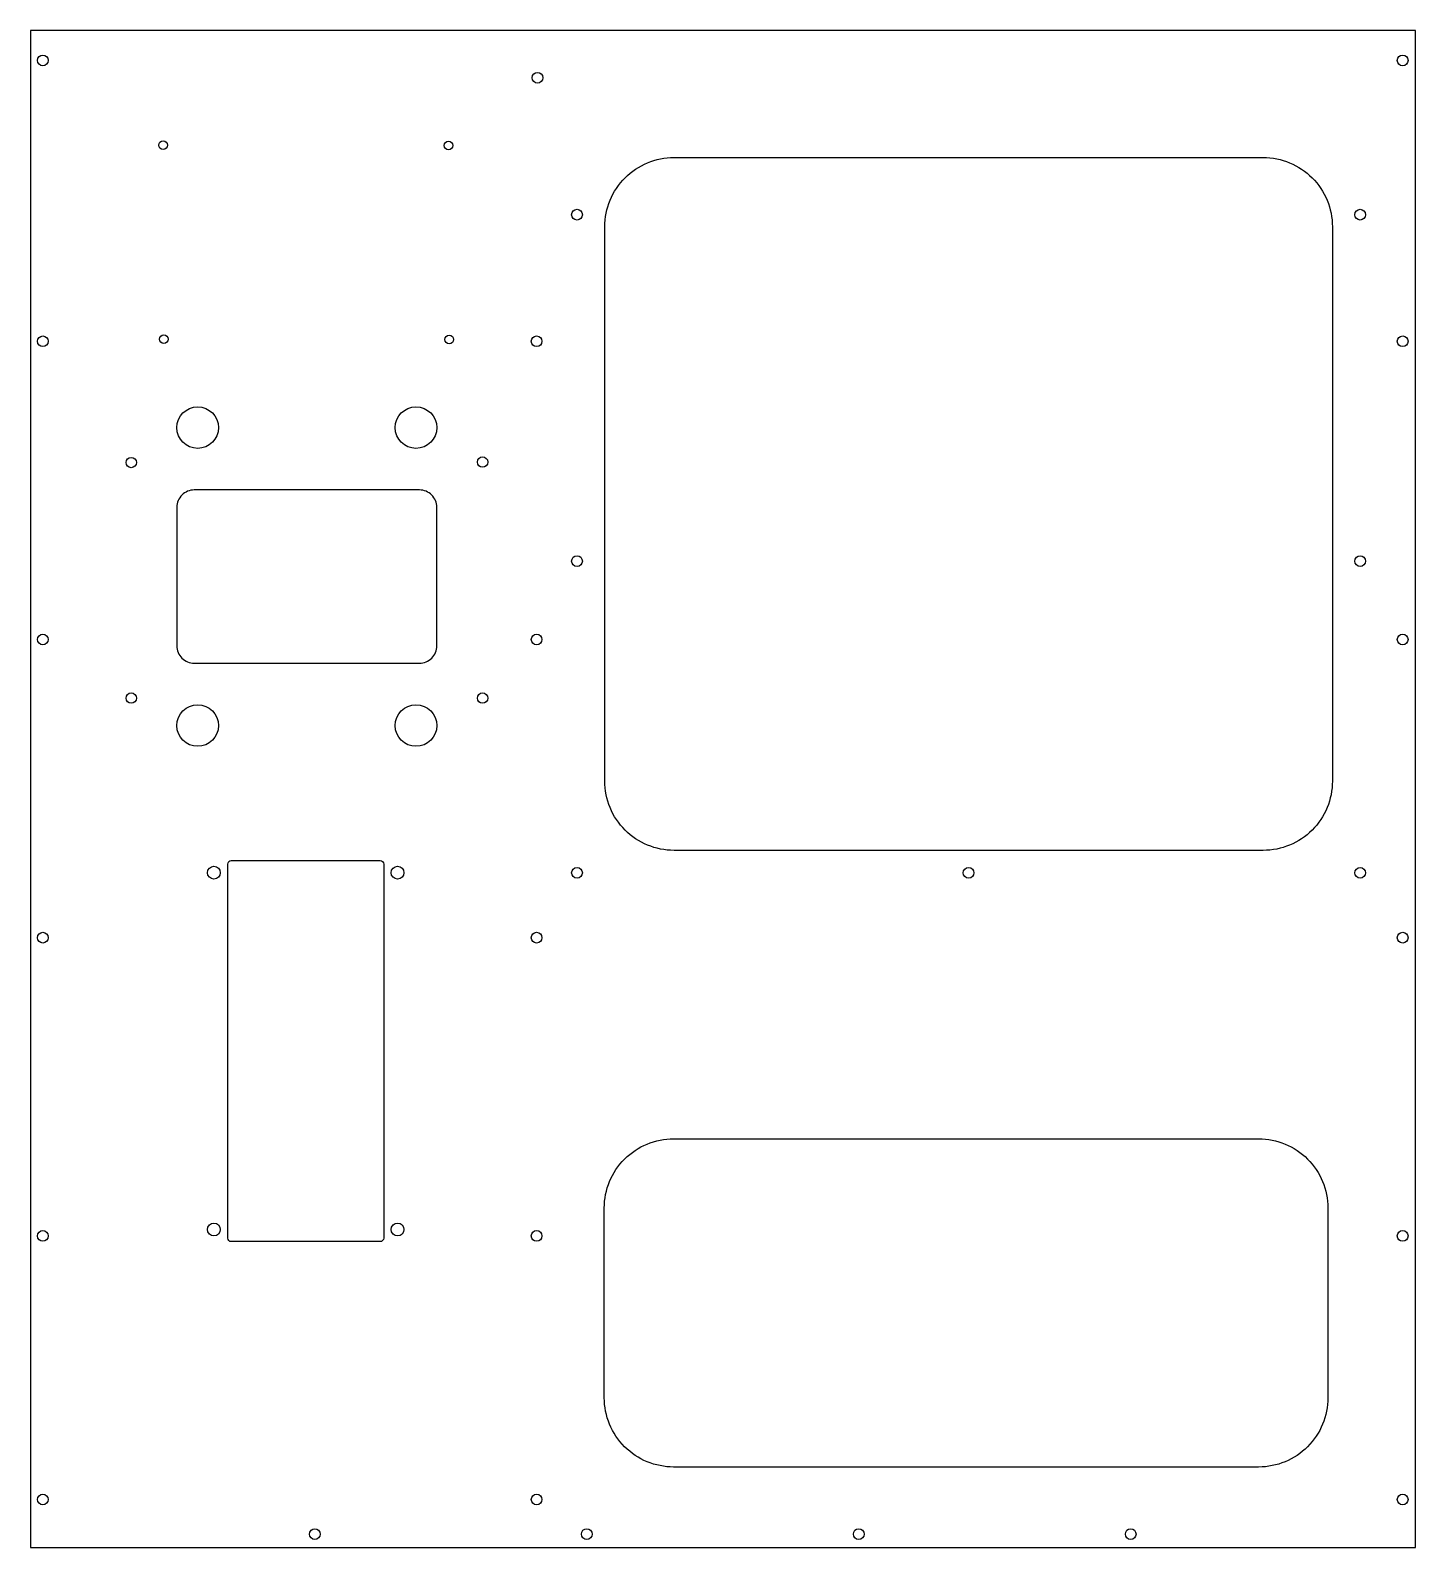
# Model space of a CAD drawing. Header units: millimetres. Extents: x -150 to 250, y -172 to 266.
import ezdxf

# ---------------------------------------------------------------- set-up
doc = ezdxf.new("R2010")
doc.units = ezdxf.units.MM
doc.layers.get('0').update_dxf_attribs({"linetype": 'CONTINUOUS'})

msp = doc.modelspace()

# ---------------------------------------------------------------- linework, layer by layer
msp.add_lwpolyline([(249.5, -171.5), (249.5, 266.5), (-150.29, 266.5), (-150.29, -171.5)], close=True)
for points in [[(205.48, 29.78), (35.48, 29.78, -0.414214), (15.48, 49.78), (15.48, 209.78, -0.414214), (35.48, 229.78), (205.48, 229.78, -0.414214), (225.48, 209.78), (225.48, 49.78, -0.414214)], [(-103, 133.82, 0.414214), (-108, 128.82), (-108, 88.82, 0.414214), (-103, 83.82), (-38, 83.82, 0.414214), (-33, 88.82), (-33, 128.82, 0.414214), (-38, 133.82)], [(-93.32, -82.16), (-93.32, 25.84, -0.414214), (-92.32, 26.84), (-49.32, 26.84, -0.414214), (-48.32, 25.84), (-48.32, -82.16, -0.414214), (-49.32, -83.16), (-92.32, -83.16, -0.414214)], [(15.35, -128.22), (15.35, -73.46, -0.414214), (35.35, -53.46), (204.18, -53.46, -0.414214), (224.18, -73.46), (224.18, -128.22, -0.414214), (204.18, -148.22), (35.35, -148.22, -0.414214)]]:
    msp.add_lwpolyline(points, format="xyb", close=True)
for centre, radius in [((-146.68, 257.82), 1.55), ((245.76, 257.82), 1.55), ((-3.93, 252.82), 1.55), ((-111.99, 233.33), 1.25), ((-29.6, 233.27), 1.25), ((7.48, 213.29), 1.55), ((233.48, 213.29), 1.55), ((-146.68, 176.74), 1.55), ((-111.79, 177.33), 1.25), ((-29.39, 177.27), 1.25), ((-4.18, 176.74), 1.55), ((245.76, 176.74), 1.55), ((-102, 151.82), 6), ((-39, 151.82), 6), ((-121.17, 141.74), 1.5), ((-19.77, 141.89), 1.5), ((7.48, 113.29), 1.55), ((233.48, 113.29), 1.55), ((-146.68, 90.66), 1.55), ((-4.18, 90.66), 1.55), ((245.76, 90.66), 1.55), ((-121.17, 73.74), 1.5), ((-19.77, 73.74), 1.5), ((-102, 65.82), 6), ((-39, 65.82), 6), ((-97.32, 23.34), 1.85), ((-44.32, 23.34), 1.85), ((7.48, 23.29), 1.55), ((120.48, 23.29), 1.55), ((233.48, 23.29), 1.55), ((-146.68, 4.58), 1.55), ((-4.18, 4.58), 1.55), ((245.76, 4.58), 1.55), ((-97.32, -79.66), 1.85), ((-44.32, -79.66), 1.85), ((-146.68, -81.51), 1.55), ((-4.18, -81.51), 1.55), ((245.76, -81.51), 1.55), ((-146.68, -157.59), 1.55), ((-4.18, -157.59), 1.55), ((245.76, -157.59), 1.55), ((-68.19, -167.59), 1.55), ((10.29, -167.59), 1.55), ((88.78, -167.59), 1.55), ((167.27, -167.59), 1.55)]:
    msp.add_circle(centre, radius)

doc.saveas('drawing.dxf')
